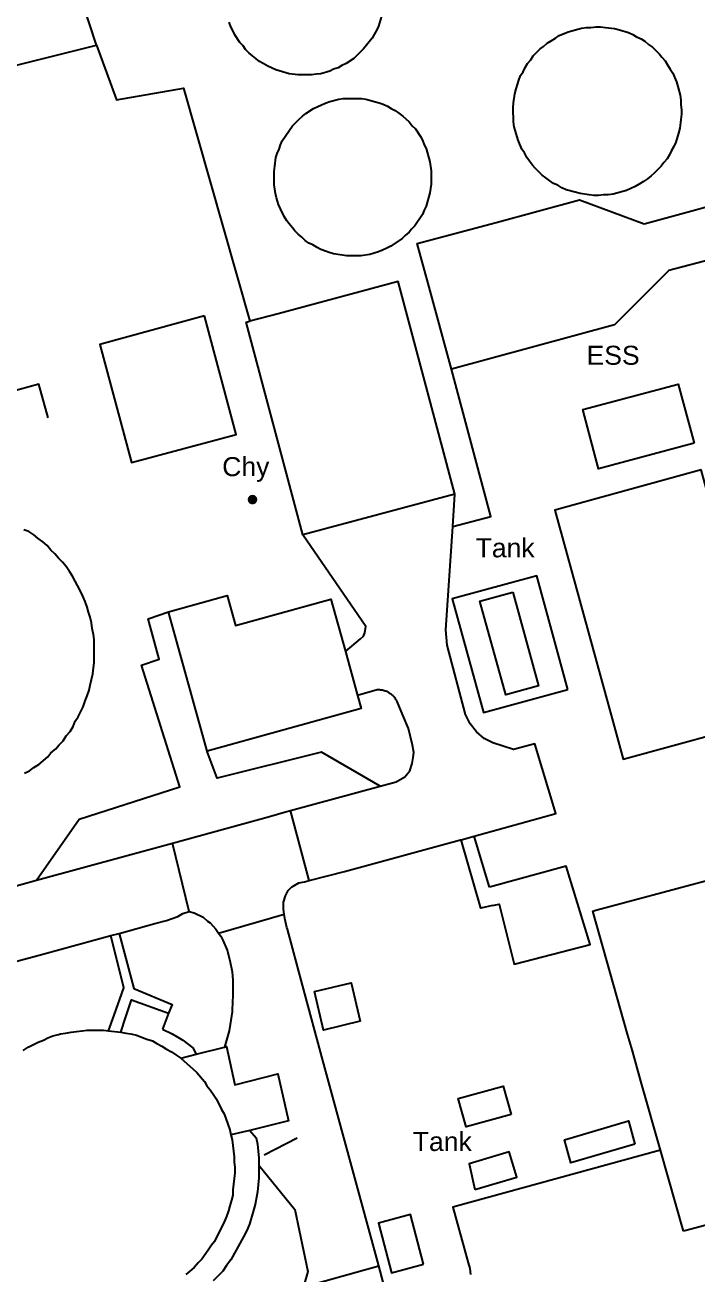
# Model space of a CAD drawing. Header units: millimetres. Extents: x 111502 to 977541, y 8702 to 1044108.
# Drawn here: x 488686.7 to 488739.8, y 240588.4 to 240686.8 of the extents above; entities that cross this region are included whole.
import ezdxf

# ---------------------------------------------------------------- set-up
doc = ezdxf.new("R2010")
doc.units = ezdxf.units.MM
doc.header["$LTSCALE"] = 0.25
doc.linetypes.add('DASHED2', pattern=[9.525, 6.35, -3.175])
doc.layers.add('E HVSS As Laid HV', color=10, linetype='Continuous')
doc.layers.add('X HVSS Site Background', color=8, linetype='Continuous')
doc.styles.add('OS Master Map$1$Standard', font='txt')

# ---------------------------------------------------------------- blocks, each defined once
blk = doc.blocks.new('OS Master Map$1$OSS9')
at = {"color": 8, "true_color": 0x707070, "const_width": 0.375, "flags": 128}
blk.add_lwpolyline([(0.188, 0), (0.181, 0.049), (0.162, 0.094), (0.133, 0.133), (0.094, 0.162), (0.049, 0.181), (0, 0.188), (-0.049, 0.181), (-0.094, 0.162), (-0.133, 0.133), (-0.162, 0.094), (-0.181, 0.049), (-0.188, 0), (-0.181, -0.049), (-0.162, -0.094), (-0.133, -0.133), (-0.094, -0.162), (-0.049, -0.181), (0, -0.188), (0.049, -0.181), (0.094, -0.162), (0.133, -0.133), (0.162, -0.094), (0.181, -0.049), (0.188, 0), (0.181, 0.049)], dxfattribs=at)
blk = doc.blocks.new('OS MAP 060722')
at = {"layer": 'X HVSS Site Background', "flags": 128}
for points in [[(-118.174, 1558.949), (-120.517, 1566.087), (-120.517, 1566.087), (-112.427, 1568.292), (-112.427, 1568.292), (-101.027, 1571.392), (-101.027, 1571.392), (-95.647, 1573.442)], [(-95.627, 1561.492), (-95.927, 1560.442), (-95.927, 1560.442), (-96.077, 1560.142), (-96.077, 1560.142), (-96.277, 1559.792), (-96.277, 1559.792), (-96.427, 1559.492), (-96.427, 1559.492), (-96.677, 1559.192), (-96.677, 1559.192), (-96.877, 1558.942), (-96.877, 1558.942), (-97.127, 1558.642), (-97.127, 1558.642), (-97.877, 1557.892), (-97.877, 1557.892), (-98.477, 1557.492), (-98.477, 1557.492), (-98.827, 1557.342), (-98.827, 1557.342), (-99.127, 1557.142), (-99.127, 1557.142), (-99.477, 1557.042), (-99.477, 1557.042), (-99.777, 1556.892), (-99.777, 1556.892), (-100.477, 1556.692), (-100.477, 1556.692), (-100.827, 1556.642), (-100.827, 1556.642), (-101.227, 1556.592), (-101.227, 1556.592), (-102.277, 1556.592), (-102.277, 1556.592), (-102.977, 1556.692), (-102.977, 1556.692), (-104.027, 1556.992), (-104.027, 1556.992), (-104.377, 1557.142), (-104.377, 1557.142), (-104.677, 1557.292), (-104.677, 1557.292), (-105.027, 1557.492), (-105.027, 1557.492), (-105.327, 1557.642), (-105.327, 1557.642), (-105.627, 1557.892), (-105.627, 1557.892), (-105.877, 1558.092), (-105.877, 1558.092), (-106.177, 1558.342), (-106.177, 1558.342), (-106.427, 1558.592), (-106.427, 1558.592), (-106.627, 1558.892), (-106.627, 1558.892), (-106.877, 1559.142), (-106.877, 1559.142), (-107.277, 1559.742), (-107.277, 1559.742), (-107.427, 1560.092), (-107.427, 1560.092), (-107.577, 1560.392), (-107.577, 1560.392), (-107.727, 1560.742)], [(-143.427, 1559.842), (-129.166, 1556.21), (-129.166, 1556.21), (-118.174, 1558.949)], [(-84.927, 1551.442), (-85.227, 1552.492), (-85.227, 1552.492), (-85.277, 1552.892), (-85.277, 1552.892), (-85.277, 1553.242), (-85.277, 1553.242), (-85.327, 1553.642), (-85.327, 1553.642), (-85.327, 1553.992), (-85.327, 1553.992), (-85.277, 1554.392), (-85.277, 1554.392), (-85.177, 1555.092), (-85.177, 1555.092), (-85.077, 1555.492), (-85.077, 1555.492), (-84.877, 1556.192), (-84.877, 1556.192), (-84.727, 1556.542), (-84.727, 1556.542), (-84.527, 1556.842), (-84.527, 1556.842), (-84.377, 1557.192), (-84.377, 1557.192), (-84.177, 1557.492), (-84.177, 1557.492), (-83.927, 1557.792), (-83.927, 1557.792), (-83.727, 1558.092), (-83.727, 1558.092), (-83.177, 1558.642), (-83.177, 1558.642), (-82.927, 1558.842), (-82.927, 1558.842), (-82.627, 1559.092), (-82.627, 1559.092), (-82.327, 1559.292), (-82.327, 1559.292), (-81.977, 1559.492), (-81.977, 1559.492), (-81.677, 1559.692), (-81.677, 1559.692), (-80.977, 1559.992), (-80.977, 1559.992), (-79.927, 1560.292), (-79.927, 1560.292), (-79.527, 1560.342), (-79.527, 1560.342), (-79.177, 1560.342), (-79.177, 1560.342), (-78.777, 1560.392), (-78.777, 1560.392), (-78.427, 1560.392), (-78.427, 1560.392), (-78.027, 1560.342), (-78.027, 1560.342), (-77.327, 1560.242), (-77.327, 1560.242), (-76.927, 1560.142), (-76.927, 1560.142), (-76.227, 1559.942), (-76.227, 1559.942), (-75.877, 1559.792), (-75.877, 1559.792), (-75.577, 1559.592), (-75.577, 1559.592), (-75.227, 1559.442), (-75.227, 1559.442), (-74.927, 1559.242), (-74.927, 1559.242), (-74.627, 1558.992), (-74.627, 1558.992), (-74.327, 1558.792), (-74.327, 1558.792), (-73.777, 1558.242), (-73.777, 1558.242), (-73.577, 1557.992), (-73.577, 1557.992), (-73.327, 1557.692), (-73.327, 1557.692), (-73.127, 1557.392), (-73.127, 1557.392), (-72.927, 1557.042), (-72.927, 1557.042), (-72.727, 1556.742), (-72.727, 1556.742), (-72.427, 1556.042), (-72.427, 1556.042), (-72.327, 1555.692), (-72.327, 1555.692), (-72.127, 1554.992), (-72.127, 1554.992), (-72.077, 1554.592), (-72.077, 1554.592), (-72.077, 1554.242), (-72.077, 1554.242), (-72.027, 1553.842), (-72.027, 1553.842), (-72.027, 1553.492), (-72.027, 1553.492), (-72.077, 1553.092), (-72.077, 1553.092), (-72.177, 1552.392), (-72.177, 1552.392), (-72.277, 1551.992), (-72.277, 1551.992), (-72.477, 1551.292), (-72.477, 1551.292), (-72.627, 1550.942), (-72.627, 1550.942), (-72.827, 1550.642), (-72.827, 1550.642), (-72.977, 1550.292), (-72.977, 1550.292), (-73.177, 1549.992), (-73.177, 1549.992), (-73.427, 1549.692), (-73.427, 1549.692), (-73.627, 1549.392), (-73.627, 1549.392), (-74.177, 1548.842), (-74.177, 1548.842), (-74.427, 1548.642), (-74.427, 1548.642), (-74.727, 1548.392), (-74.727, 1548.392), (-75.027, 1548.192), (-75.027, 1548.192), (-75.377, 1547.992), (-75.377, 1547.992), (-75.677, 1547.792), (-75.677, 1547.792), (-76.377, 1547.492), (-76.377, 1547.492), (-77.427, 1547.192), (-77.427, 1547.192), (-77.827, 1547.142), (-77.827, 1547.142), (-78.177, 1547.142), (-78.177, 1547.142), (-78.577, 1547.092), (-78.577, 1547.092), (-78.927, 1547.092), (-78.927, 1547.092), (-79.327, 1547.142), (-79.327, 1547.142), (-80.027, 1547.242), (-80.027, 1547.242), (-80.427, 1547.342), (-80.427, 1547.342), (-81.127, 1547.542), (-81.127, 1547.542), (-81.477, 1547.692), (-81.477, 1547.692), (-81.777, 1547.892), (-81.777, 1547.892), (-82.127, 1548.042), (-82.127, 1548.042), (-82.427, 1548.242), (-82.427, 1548.242), (-82.727, 1548.492), (-82.727, 1548.492), (-83.027, 1548.692), (-83.027, 1548.692), (-83.577, 1549.242), (-83.577, 1549.242), (-83.777, 1549.492), (-83.777, 1549.492), (-84.027, 1549.792), (-84.027, 1549.792), (-84.227, 1550.092), (-84.227, 1550.092), (-84.427, 1550.442), (-84.427, 1550.442), (-84.627, 1550.742), (-84.627, 1550.742), (-84.927, 1551.442)], [(-118.174, 1558.949), (-116.599, 1554.642), (-116.599, 1554.642), (-111.325, 1555.548), (-111.325, 1555.548), (-106.093, 1537.17)], [(-91.877, 1549.742), (-91.777, 1549.042), (-91.777, 1549.042), (-91.777, 1547.992), (-91.777, 1547.992), (-91.877, 1547.292), (-91.877, 1547.292), (-92.177, 1546.242), (-92.177, 1546.242), (-92.327, 1545.942), (-92.327, 1545.942), (-92.477, 1545.592), (-92.477, 1545.592), (-93.077, 1544.692), (-93.077, 1544.692), (-93.327, 1544.442), (-93.327, 1544.442), (-93.527, 1544.192), (-93.527, 1544.192), (-93.827, 1543.942), (-93.827, 1543.942), (-94.077, 1543.692), (-94.077, 1543.692), (-94.977, 1543.092), (-94.977, 1543.092), (-95.277, 1542.942), (-95.277, 1542.942), (-95.627, 1542.792), (-95.627, 1542.792), (-95.927, 1542.642), (-95.927, 1542.642), (-96.627, 1542.442), (-96.627, 1542.442), (-97.327, 1542.342), (-97.327, 1542.342), (-98.427, 1542.342), (-98.427, 1542.342), (-99.477, 1542.492), (-99.477, 1542.492), (-99.827, 1542.592), (-99.827, 1542.592), (-100.127, 1542.692), (-100.127, 1542.692), (-100.477, 1542.842), (-100.477, 1542.842), (-100.777, 1542.992), (-100.777, 1542.992), (-101.127, 1543.192), (-101.127, 1543.192), (-101.427, 1543.342), (-101.427, 1543.342), (-101.727, 1543.542), (-101.727, 1543.542), (-101.977, 1543.792), (-101.977, 1543.792), (-102.277, 1544.042), (-102.277, 1544.042), (-102.527, 1544.292), (-102.527, 1544.292), (-102.727, 1544.542), (-102.727, 1544.542), (-102.977, 1544.842), (-102.977, 1544.842), (-103.177, 1545.092), (-103.177, 1545.092), (-103.377, 1545.442), (-103.377, 1545.442), (-103.677, 1546.042), (-103.677, 1546.042), (-103.827, 1546.392), (-103.827, 1546.392), (-103.977, 1546.892), (-103.977, 1546.892), (-104.077, 1547.242), (-104.077, 1547.242), (-104.177, 1547.942), (-104.177, 1547.942), (-104.177, 1548.992), (-104.177, 1548.992), (-104.127, 1549.392), (-104.127, 1549.392), (-104.027, 1550.092), (-104.027, 1550.092), (-103.927, 1550.392), (-103.927, 1550.392), (-103.777, 1550.742), (-103.777, 1550.742), (-103.677, 1551.092), (-103.677, 1551.092), (-103.527, 1551.392), (-103.527, 1551.392), (-102.727, 1552.592), (-102.727, 1552.592), (-102.227, 1553.092), (-102.227, 1553.092), (-101.927, 1553.342), (-101.927, 1553.342), (-101.677, 1553.542), (-101.677, 1553.542), (-101.077, 1553.942), (-101.077, 1553.942), (-100.727, 1554.092), (-100.727, 1554.092), (-100.427, 1554.242), (-100.427, 1554.242), (-100.077, 1554.392), (-100.077, 1554.392), (-99.777, 1554.492), (-99.777, 1554.492), (-99.077, 1554.692), (-99.077, 1554.692), (-98.727, 1554.742), (-98.727, 1554.742), (-97.277, 1554.742), (-97.277, 1554.742), (-96.927, 1554.692), (-96.927, 1554.692), (-95.877, 1554.392), (-95.877, 1554.392), (-95.577, 1554.292), (-95.577, 1554.292), (-95.227, 1554.142), (-95.227, 1554.142), (-94.927, 1553.942), (-94.927, 1553.942), (-94.627, 1553.792), (-94.627, 1553.792), (-94.327, 1553.592), (-94.327, 1553.592), (-94.027, 1553.342), (-94.027, 1553.342), (-93.777, 1553.142), (-93.777, 1553.142), (-93.527, 1552.892), (-93.527, 1552.892), (-93.277, 1552.592), (-93.277, 1552.592), (-93.027, 1552.342), (-93.027, 1552.342), (-92.627, 1551.742), (-92.627, 1551.742), (-92.477, 1551.442), (-92.477, 1551.442), (-92.327, 1551.092), (-92.327, 1551.092), (-92.177, 1550.792), (-92.177, 1550.792), (-91.877, 1549.742)], [(-86.666, 1544.966), (-80.077, 1546.742), (-80.077, 1546.742), (-74.967, 1544.852), (-74.967, 1544.852), (-66.128, 1547.277)], [(-92.023, 1540.161), (-92.877, 1543.292), (-92.877, 1543.292), (-86.666, 1544.966)], [(-68.62, 1542.334), (-73.037, 1541.182), (-73.037, 1541.182), (-77.327, 1536.892), (-77.327, 1536.892), (-90.177, 1533.392)], [(-89.907, 1523.552), (-92.387, 1532.812), (-92.387, 1532.812), (-94.387, 1540.302), (-94.387, 1540.302), (-103.867, 1537.762), (-103.867, 1537.762), (-106.093, 1537.17)], [(-90.177, 1533.392), (-92.023, 1540.161)], [(-109.677, 1537.592), (-117.927, 1535.342), (-117.927, 1535.342), (-115.427, 1526.042), (-115.427, 1526.042), (-107.177, 1528.242), (-107.177, 1528.242), (-109.677, 1537.592)], [(-101.907, 1520.342), (-106.387, 1537.092), (-106.387, 1537.092), (-106.093, 1537.17)], [(-90.079, 1520.994), (-87.076, 1521.773), (-87.076, 1521.773), (-90.177, 1533.392)], [(-121.992, 1529.567), (-122.739, 1532.221), (-122.739, 1532.221), (-126.566, 1531.169), (-126.566, 1531.169), (-125.918, 1528.571)], [(-71.047, 1527.552), (-78.577, 1525.552), (-78.577, 1525.552), (-79.817, 1530.212), (-79.817, 1530.212), (-72.287, 1532.212), (-72.287, 1532.212), (-71.047, 1527.552)], [(-69.327, 1521.263), (-70.477, 1525.452), (-70.477, 1525.452), (-82.027, 1522.282), (-82.027, 1522.282), (-77.437, 1505.532), (-77.437, 1505.532), (-76.647, 1502.642), (-76.647, 1502.642), (-65.087, 1505.812), (-65.087, 1505.812), (-65.867, 1508.652), (-65.867, 1508.652), (-66.232, 1509.982)], [(-89.907, 1523.552), (-101.907, 1520.342)], [(-90.079, 1520.994), (-89.907, 1523.552)], [(-123.877, 1501.542), (-123.477, 1501.742), (-123.477, 1501.742), (-123.127, 1501.992), (-123.127, 1501.992), (-122.727, 1502.242), (-122.727, 1502.242), (-122.027, 1502.842), (-122.027, 1502.842), (-121.777, 1503.142), (-121.777, 1503.142), (-121.427, 1503.442), (-121.427, 1503.442), (-121.127, 1503.792), (-121.127, 1503.792), (-120.827, 1504.092), (-120.827, 1504.092), (-120.577, 1504.492), (-120.577, 1504.492), (-120.277, 1504.842), (-120.277, 1504.842), (-120.027, 1505.242), (-120.027, 1505.242), (-119.877, 1505.642), (-119.877, 1505.642), (-119.627, 1505.992), (-119.627, 1505.992), (-119.227, 1506.792), (-119.227, 1506.792), (-119.077, 1507.242), (-119.077, 1507.242), (-118.927, 1507.642), (-118.927, 1507.642), (-118.777, 1508.092), (-118.777, 1508.092), (-118.677, 1508.492), (-118.677, 1508.492), (-118.477, 1509.392), (-118.477, 1509.392), (-118.427, 1509.842), (-118.427, 1509.842), (-118.377, 1510.242), (-118.377, 1510.242), (-118.377, 1512.092), (-118.377, 1512.092), (-118.427, 1512.492), (-118.427, 1512.492), (-118.527, 1512.942), (-118.527, 1512.942), (-118.577, 1513.392), (-118.577, 1513.392), (-118.677, 1513.842), (-118.677, 1513.842), (-118.827, 1514.242), (-118.827, 1514.242), (-118.927, 1514.642), (-118.927, 1514.642), (-119.077, 1515.092), (-119.077, 1515.092), (-119.277, 1515.492), (-119.277, 1515.492), (-119.477, 1515.942), (-119.477, 1515.942), (-119.677, 1516.342), (-119.677, 1516.342), (-119.877, 1516.692), (-119.877, 1516.692), (-120.077, 1517.092), (-120.077, 1517.092), (-120.327, 1517.442), (-120.327, 1517.442), (-120.577, 1517.842), (-120.577, 1517.842), (-120.877, 1518.192), (-120.877, 1518.192), (-121.177, 1518.492), (-121.177, 1518.492), (-121.477, 1518.842), (-121.477, 1518.842), (-121.777, 1519.142), (-121.777, 1519.142), (-122.077, 1519.492), (-122.077, 1519.492), (-122.427, 1519.792), (-122.427, 1519.792), (-122.777, 1520.042), (-122.777, 1520.042), (-123.127, 1520.342), (-123.127, 1520.342), (-123.527, 1520.592), (-123.527, 1520.592), (-123.927, 1520.742)], [(-98.55, 1511.142), (-97.348, 1512.15), (-97.348, 1512.15), (-97.129, 1512.356), (-97.129, 1512.356), (-97.007, 1512.601), (-97.007, 1512.601), (-96.939, 1513.1), (-96.939, 1513.1), (-101.907, 1520.342)], [(-88.386, 1496.593), (-81.959, 1498.365), (-81.959, 1498.365), (-83.616, 1503.871), (-83.616, 1503.871), (-85.287, 1503.422), (-85.287, 1503.422), (-86.907, 1503.932), (-86.907, 1503.932), (-87.607, 1504.292), (-87.607, 1504.292), (-88.197, 1504.802), (-88.197, 1504.802), (-88.697, 1505.432), (-88.697, 1505.432), (-89.067, 1506.172), (-89.067, 1506.172), (-90.517, 1511.652), (-90.517, 1511.652), (-90.627, 1512.842), (-90.627, 1512.842), (-90.079, 1520.994)], [(-81.007, 1508.152), (-83.457, 1517.112), (-83.457, 1517.112), (-90.117, 1515.292), (-90.117, 1515.292), (-87.667, 1506.332), (-87.667, 1506.332), (-81.007, 1508.152)], [(-112.499, 1514.271), (-107.89, 1515.551), (-107.89, 1515.551), (-107.231, 1513.178), (-107.231, 1513.178), (-99.696, 1515.27), (-99.696, 1515.27), (-98.55, 1511.142)], [(-85.347, 1515.822), (-83.307, 1508.442), (-83.307, 1508.442), (-85.887, 1507.722), (-85.887, 1507.722), (-87.937, 1515.112), (-87.937, 1515.112), (-85.347, 1515.822)], [(-122.914, 1493.111), (-119.562, 1497.926), (-119.562, 1497.926), (-111.604, 1500.482), (-111.604, 1500.482), (-114.635, 1510.059), (-114.635, 1510.059), (-113.236, 1510.54), (-113.236, 1510.54), (-114.101, 1513.722), (-114.101, 1513.722), (-112.499, 1514.271)], [(-109.448, 1503.282), (-111.84, 1511.899), (-111.84, 1511.899), (-112.499, 1514.271)], [(-98.55, 1511.142), (-97.588, 1507.675)], [(-97.588, 1507.675), (-97.304, 1506.652), (-97.304, 1506.652), (-109.448, 1503.282)], [(-95.817, 1500.532), (-94.555, 1500.865), (-94.555, 1500.865), (-93.87, 1501.268), (-93.87, 1501.268), (-93.468, 1501.725), (-93.468, 1501.725), (-93.292, 1502.305), (-93.292, 1502.305), (-93.215, 1502.78), (-93.215, 1502.78), (-93.149, 1503.191), (-93.149, 1503.191), (-93.255, 1503.755), (-93.255, 1503.755), (-93.574, 1505.08), (-93.574, 1505.08), (-94.008, 1506.114), (-94.008, 1506.114), (-94.462, 1507.198), (-94.462, 1507.198), (-94.52, 1507.302), (-94.52, 1507.302), (-94.559, 1507.362), (-94.559, 1507.362), (-94.599, 1507.421), (-94.599, 1507.421), (-94.642, 1507.477), (-94.642, 1507.477), (-94.688, 1507.532), (-94.688, 1507.532), (-94.736, 1507.585), (-94.736, 1507.585), (-94.786, 1507.636), (-94.786, 1507.636), (-94.838, 1507.684), (-94.838, 1507.684), (-94.892, 1507.731), (-94.892, 1507.731), (-94.947, 1507.775), (-94.947, 1507.775), (-95.005, 1507.817), (-95.005, 1507.817), (-95.064, 1507.856), (-95.064, 1507.856), (-95.125, 1507.893), (-95.125, 1507.893), (-95.188, 1507.927), (-95.188, 1507.927), (-95.29, 1507.976), (-95.29, 1507.976), (-95.356, 1508.002), (-95.356, 1508.002), (-95.423, 1508.027), (-95.423, 1508.027), (-95.491, 1508.048), (-95.491, 1508.048), (-95.56, 1508.066), (-95.56, 1508.066), (-95.629, 1508.082), (-95.629, 1508.082), (-95.699, 1508.094), (-95.699, 1508.094), (-95.77, 1508.104), (-95.77, 1508.104), (-95.841, 1508.111), (-95.841, 1508.111), (-95.912, 1508.115), (-95.912, 1508.115), (-95.983, 1508.115), (-95.983, 1508.115), (-96.054, 1508.113), (-96.054, 1508.113), (-97.588, 1507.675)], [(-95.817, 1500.532), (-100.443, 1503.21), (-100.443, 1503.21), (-108.669, 1501.149), (-108.669, 1501.149), (-109.444, 1503.27), (-109.444, 1503.27), (-109.448, 1503.282)], [(-102.873, 1498.602), (-95.817, 1500.532)], [(-112.201, 1496.042), (-104.527, 1498.142), (-104.527, 1498.142), (-103.277, 1498.492), (-103.277, 1498.492), (-102.873, 1498.602)], [(-101.42, 1493.083), (-102.873, 1498.602)], [(-122.914, 1493.111), (-112.201, 1496.042)], [(-110.877, 1490.642), (-112.201, 1496.042)], [(-101.42, 1493.083), (-98.627, 1493.792), (-98.627, 1493.792), (-89.477, 1496.292), (-89.477, 1496.292), (-89.428, 1496.306)], [(-89.428, 1496.306), (-88.386, 1496.593)], [(-86.945, 1491.114), (-87.852, 1490.903), (-87.852, 1490.903), (-89.428, 1496.306)], [(-87.184, 1492.565), (-88.386, 1496.593)], [(-73.692, 1471.824), (-75.233, 1477.271), (-75.233, 1477.271), (-75.911, 1479.668), (-75.911, 1479.668), (-76.283, 1480.981), (-76.283, 1480.981), (-79.028, 1490.682), (-79.028, 1490.682), (-78.804, 1490.742), (-78.804, 1490.742), (-70.138, 1493.058), (-70.138, 1493.058), (-58.726, 1496.108)], [(-86.945, 1491.114), (-86.424, 1491.22), (-86.424, 1491.22), (-85.242, 1486.483), (-85.242, 1486.483), (-79.247, 1488.042), (-79.247, 1488.042), (-81.128, 1494.219), (-81.128, 1494.219), (-87.184, 1492.565)], [(-127.977, 1490.772), (-128.22, 1491.679), (-128.22, 1491.679), (-126.877, 1492.042), (-126.877, 1492.042), (-125.177, 1492.492), (-125.177, 1492.492), (-122.914, 1493.111)], [(-103.372, 1490.432), (-103.427, 1490.842), (-103.427, 1490.842), (-103.427, 1491.392), (-103.427, 1491.392), (-103.277, 1491.892), (-103.277, 1491.892), (-103.077, 1492.292), (-103.077, 1492.292), (-102.777, 1492.592), (-102.777, 1492.592), (-102.677, 1492.642), (-102.677, 1492.642), (-102.227, 1492.892), (-102.227, 1492.892), (-101.777, 1492.992), (-101.777, 1492.992), (-101.42, 1493.083)], [(-116.411, 1488.923), (-113.577, 1489.692), (-113.577, 1489.692), (-112.677, 1489.942), (-112.677, 1489.942), (-111.777, 1490.242), (-111.777, 1490.242), (-111.377, 1490.492), (-111.377, 1490.492), (-110.877, 1490.642)], [(-110.877, 1490.642), (-110.477, 1490.542), (-110.477, 1490.542), (-109.777, 1490.192), (-109.777, 1490.192), (-109.427, 1489.892), (-109.427, 1489.892), (-109.227, 1489.742), (-109.227, 1489.742), (-108.777, 1489.242), (-108.777, 1489.242), (-108.553, 1488.935)], [(-108.553, 1488.935), (-103.372, 1490.432)], [(-95.918, 1462.711), (-100.327, 1478.892), (-100.327, 1478.892), (-101.937, 1484.832), (-101.937, 1484.832), (-103.127, 1489.242), (-103.127, 1489.242), (-103.177, 1489.392), (-103.177, 1489.392), (-103.327, 1490.092), (-103.327, 1490.092), (-103.372, 1490.432)], [(-117.066, 1488.746), (-116.411, 1488.923)], [(-116.411, 1488.923), (-115.243, 1484.568), (-115.243, 1484.568), (-112.223, 1483.315), (-112.223, 1483.315), (-112.495, 1482.62)], [(-108.553, 1488.935), (-108.377, 1488.692), (-108.377, 1488.692), (-108.227, 1488.392), (-108.227, 1488.392), (-107.877, 1487.592), (-107.877, 1487.592), (-107.677, 1486.792), (-107.677, 1486.792), (-107.477, 1485.892), (-107.477, 1485.892), (-107.427, 1485.242), (-107.427, 1485.242), (-107.427, 1484.042), (-107.427, 1484.042), (-107.477, 1482.892), (-107.477, 1482.892), (-107.477, 1482.742), (-107.477, 1482.742), (-107.727, 1481.242), (-107.727, 1481.242), (-108.077, 1479.942)], [(-124.878, 1486.636), (-122.427, 1487.292), (-122.427, 1487.292), (-117.066, 1488.746)], [(-117.229, 1481.248), (-116.792, 1482.484), (-116.792, 1482.484), (-116.032, 1484.633), (-116.032, 1484.633), (-117.066, 1488.746)], [(-101, 1484.327), (-98.108, 1485.027), (-98.108, 1485.027), (-97.375, 1482.001), (-97.375, 1482.001), (-100.266, 1481.3), (-100.266, 1481.3), (-101, 1484.327)], [(-116.277, 1481.142), (-115.878, 1482.342), (-115.878, 1482.342), (-115.432, 1483.684), (-115.432, 1483.684), (-112.495, 1482.62)], [(-112.495, 1482.62), (-112.985, 1481.37)], [(-123.977, 1479.692), (-123.577, 1479.942), (-123.577, 1479.942), (-122.777, 1480.342), (-122.777, 1480.342), (-122.377, 1480.492), (-122.377, 1480.492), (-122.027, 1480.692), (-122.027, 1480.692), (-121.627, 1480.842), (-121.627, 1480.842), (-121.177, 1480.942), (-121.177, 1480.942), (-121.027, 1480.992), (-121.027, 1480.992), (-120.627, 1481.042), (-120.627, 1481.042), (-120.177, 1481.142), (-120.177, 1481.142), (-119.777, 1481.192), (-119.777, 1481.192), (-119.327, 1481.242), (-119.327, 1481.242), (-118.927, 1481.292), (-118.927, 1481.292), (-117.627, 1481.292), (-117.627, 1481.292), (-117.229, 1481.248)], [(-117.229, 1481.248), (-116.277, 1481.142)], [(-116.277, 1481.142), (-115.877, 1481.042), (-115.877, 1481.042), (-115.477, 1480.992), (-115.477, 1480.992), (-115.027, 1480.892), (-115.027, 1480.892), (-114.227, 1480.592), (-114.227, 1480.592), (-113.777, 1480.442), (-113.777, 1480.442), (-113.427, 1480.242), (-113.427, 1480.242), (-113.027, 1480.042), (-113.027, 1480.042), (-112.677, 1479.792), (-112.677, 1479.792), (-112.277, 1479.592), (-112.277, 1479.592), (-111.927, 1479.342), (-111.927, 1479.342), (-111.527, 1479.092)], [(-112.985, 1481.37), (-112.227, 1480.992), (-112.227, 1480.992), (-111.777, 1480.742), (-111.777, 1480.742), (-111.377, 1480.492), (-111.377, 1480.492), (-110.577, 1479.892), (-110.577, 1479.892), (-110.327, 1479.392)], [(-110.327, 1479.392), (-108.077, 1479.942)], [(-108.077, 1479.942), (-107.927, 1479.992), (-107.927, 1479.992), (-107.277, 1476.992), (-107.277, 1476.992), (-103.877, 1477.842), (-103.877, 1477.842), (-103.027, 1474.142), (-103.027, 1474.142), (-106.077, 1473.392)], [(-111.527, 1479.092), (-110.327, 1479.392)], [(-111.527, 1479.092), (-111.277, 1478.842), (-111.277, 1478.842), (-110.577, 1478.242), (-110.577, 1478.242), (-110.277, 1477.942), (-110.277, 1477.942), (-109.677, 1477.242), (-109.677, 1477.242), (-109.477, 1476.892), (-109.477, 1476.892), (-109.227, 1476.592), (-109.227, 1476.592), (-108.977, 1476.242), (-108.977, 1476.242), (-108.727, 1475.842), (-108.727, 1475.842), (-108.327, 1475.042), (-108.327, 1475.042), (-108.127, 1474.692), (-108.127, 1474.692), (-107.827, 1473.892), (-107.827, 1473.892), (-107.677, 1473.442), (-107.677, 1473.442), (-107.577, 1473.042)], [(-85.477, 1474.652), (-89.027, 1473.662), (-89.027, 1473.662), (-89.647, 1475.892), (-89.647, 1475.892), (-86.107, 1476.882), (-86.107, 1476.882), (-85.477, 1474.652)], [(-75.727, 1472.292), (-80.777, 1470.842), (-80.777, 1470.842), (-81.277, 1472.642), (-81.277, 1472.642), (-76.227, 1474.142), (-76.227, 1474.142), (-75.727, 1472.292)], [(-107.577, 1473.042), (-107.477, 1472.642), (-107.477, 1472.642), (-107.327, 1471.292), (-107.327, 1471.292), (-107.327, 1470.892), (-107.327, 1470.892), (-107.277, 1470.492), (-107.277, 1470.492), (-107.277, 1470.042), (-107.277, 1470.042), (-107.427, 1468.692), (-107.427, 1468.692), (-107.427, 1468.292), (-107.427, 1468.292), (-107.527, 1467.892), (-107.527, 1467.892), (-107.677, 1467.442), (-107.677, 1467.442), (-107.777, 1467.042), (-107.777, 1467.042), (-107.927, 1466.592), (-107.927, 1466.592), (-108.077, 1466.242), (-108.077, 1466.242), (-108.877, 1464.642), (-108.877, 1464.642), (-109.127, 1464.342), (-109.127, 1464.342), (-109.377, 1463.942), (-109.377, 1463.942), (-109.877, 1463.242), (-109.877, 1463.242), (-110.177, 1462.942), (-110.177, 1462.942), (-110.477, 1462.592), (-110.477, 1462.592), (-110.827, 1462.292), (-110.827, 1462.292), (-111.127, 1462.042)], [(-106.077, 1473.392), (-107.577, 1473.042)], [(-106.077, 1473.392), (-105.577, 1472.792), (-105.577, 1472.792), (-105.477, 1472.292), (-105.477, 1472.292), (-105.377, 1471.192), (-105.377, 1471.192), (-105.377, 1470.642)], [(-102.362, 1472.789), (-104.955, 1471.44)], [(-73.692, 1471.824), (-90.077, 1467.342), (-90.077, 1467.342), (-88.877, 1462.942), (-88.877, 1462.942), (-88.727, 1462.492), (-88.727, 1462.492), (-88.677, 1462.042)], [(-88.327, 1468.742), (-85.027, 1469.692), (-85.027, 1469.692), (-85.627, 1471.692), (-85.627, 1471.692), (-88.777, 1470.742), (-88.777, 1470.742), (-88.327, 1468.742)], [(-71.885, 1465.436), (-73.692, 1471.824)], [(-105.377, 1470.642), (-105.377, 1469.642), (-105.377, 1469.642), (-105.477, 1468.542), (-105.477, 1468.542), (-105.677, 1467.542), (-105.677, 1467.542), (-105.827, 1466.992), (-105.827, 1466.992), (-106.127, 1465.992), (-106.127, 1465.992), (-106.327, 1465.492), (-106.327, 1465.492), (-106.577, 1464.992), (-106.577, 1464.992), (-107.577, 1463.192), (-107.577, 1463.192), (-107.927, 1462.742), (-107.927, 1462.742), (-108.227, 1462.292), (-108.227, 1462.292), (-108.977, 1461.542)], [(-105.377, 1470.642), (-102.527, 1467.142), (-102.527, 1467.142), (-101.504, 1462.255), (-101.504, 1462.255), (-101.855, 1461.071)], [(-51.943, 1470.758), (-63.176, 1467.76), (-63.176, 1467.76), (-71.885, 1465.436)], [(-92.379, 1462.84), (-93.407, 1466.755), (-93.407, 1466.755), (-95.945, 1466.088), (-95.945, 1466.088), (-94.917, 1462.173), (-94.917, 1462.173), (-92.379, 1462.84)], [(-101.855, 1461.071), (-101.289, 1461.227), (-101.289, 1461.227), (-95.918, 1462.711)], [(-92.377, 1459.692), (-93.227, 1459.542), (-93.227, 1459.542), (-94.127, 1459.592), (-94.127, 1459.592), (-94.627, 1459.742), (-94.627, 1459.742), (-95.027, 1460.092), (-95.027, 1460.092), (-95.327, 1460.542), (-95.327, 1460.542), (-95.918, 1462.711)]]:
    blk.add_lwpolyline(points, dxfattribs=at)
at = {"layer": 'X HVSS Site Background'}
blk.add_blockref('OS Master Map$1$OSS9', (-105.88, 1523.117), dxfattribs=at)
at = {"layer": 'X HVSS Site Background', "char_height": 1.5, "style": 'OS Master Map$1$Standard'}
for s, insert, attachment_point in [('{\\farial|b0|i0|c0|p34;ESS}', (-79.527, 1533.722), 7), ('{\\farial|b0|i0|c0|p34;Chy}', (-106.407, 1524.512), 8), ('{\\farial|b0|i0|c0|p34;Tank}', (-88.277, 1518.542), 7), ('{\\farial|b0|i0|c0|p34;Tank}', (-88.577, 1471.742), 9)]:
    blk.add_mtext(s, dxfattribs=dict(at, insert=insert, attachment_point=attachment_point))

msp = doc.modelspace()

# ---------------------------------------------------------------- linework, layer by layer
at = {"lineweight": 0}
msp.add_circle((488727.819, 239008.333), 11388.418, dxfattribs=at)

# ---------------------------------------------------------------- block references
at = {"layer": 'E HVSS As Laid HV', "linetype": 'DASHED2', "lineweight": 0}
msp.add_blockref('OS MAP 060722', (488810.577, 239126.308), dxfattribs=at)
at = {"layer": 'X HVSS Site Background', "lineweight": 0}
msp.add_blockref('OS Master Map$1$OSS9', (488704.697, 240649.425), dxfattribs=at)

doc.saveas('drawing.dxf')
